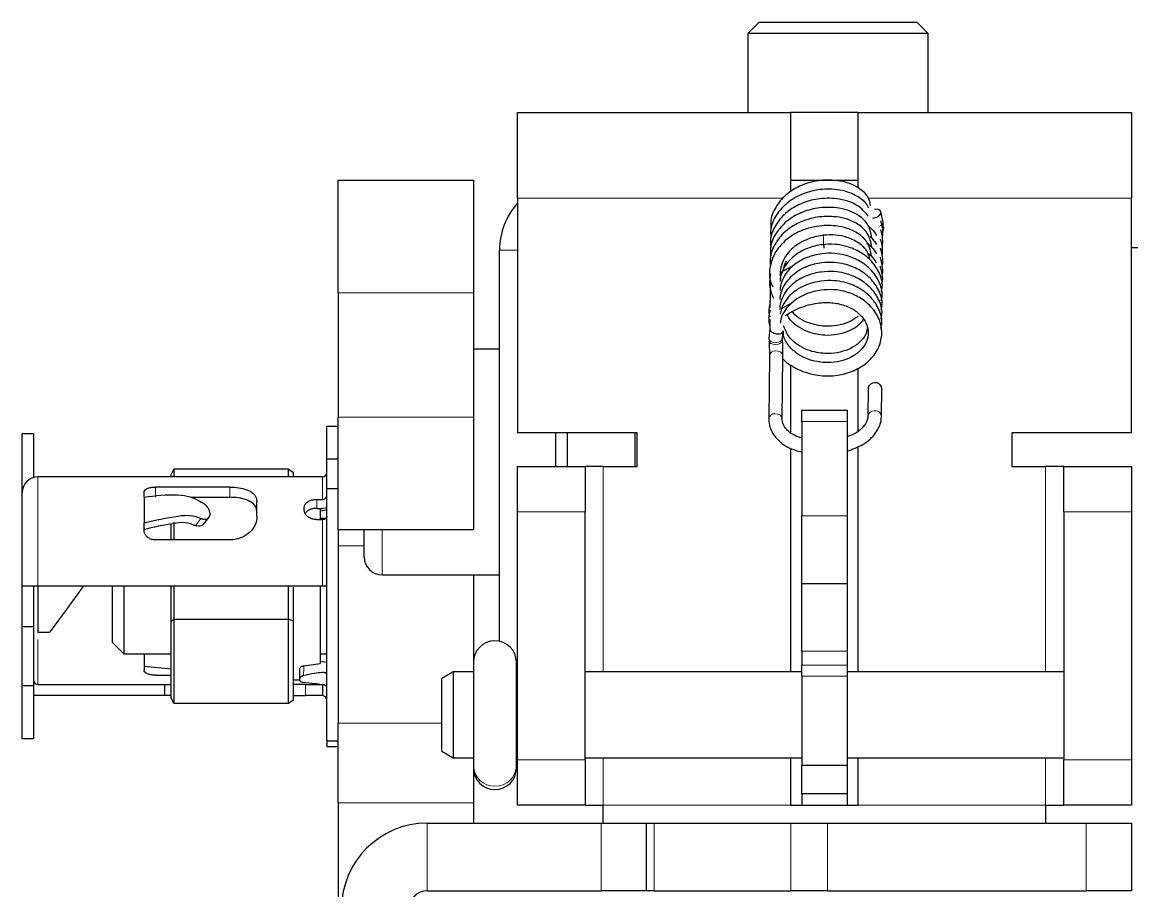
# Model space of a CAD drawing. Header units: millimetres. Extents: x -815 to 1037, y -273 to 1990.
# Drawn here: x -731.24 to -682.07, y -226.94 to -188.44 of the extents above; entities that cross this region are included whole.
import ezdxf

# ---------------------------------------------------------------- set-up
doc = ezdxf.new("R2010")
doc.units = ezdxf.units.MM

msp = doc.modelspace()

# ---------------------------------------------------------------- linework, layer by layer
at = {"color": 7, "linetype": 'Continuous', "lineweight": 25}
for p, q in [((-698.586, -188.436), (-699.086, -188.936)), ((-698.586, -188.436), (-694.782, -188.436)), ((-694.782, -188.436), (-691.586, -188.436)), ((-691.086, -188.936), (-691.586, -188.436)), ((-699.086, -188.936), (-699.086, -192.436)), ((-694.739, -188.936), (-699.086, -188.936)), ((-691.086, -188.936), (-694.739, -188.936)), ((-691.086, -192.436), (-691.086, -188.936)), ((-709.286, -192.436), (-697.186, -192.436)), ((-709.286, -196.236), (-709.286, -192.436)), ((-697.186, -192.436), (-697.186, -195.956)), ((-694.186, -192.436), (-697.186, -192.436)), ((-694.186, -192.436), (-682.086, -192.436)), ((-694.186, -195.778), (-694.186, -192.436)), ((-682.086, -192.436), (-682.086, -196.236)), ((-717.236, -195.436), (-711.236, -195.436)), ((-717.236, -200.436), (-717.236, -195.436)), ((-711.236, -195.436), (-711.236, -200.436)), ((-697.186, -195.436), (-694.186, -195.436)), ((-709.286, -196.236), (-709.286, -206.636)), ((-682.086, -206.636), (-682.086, -196.236)), ((-693.092, -197.295), (-693.188, -196.825)), ((-693.087, -197.373), (-693.092, -197.295)), ((-710.086, -215.873), (-710.086, -198.536)), ((-681.586, -198.436), (-682.086, -198.436)), ((-697.629, -199.538), (-697.11, -199.257)), ((-698.085, -199.996), (-698.099, -200.673)), ((-717.236, -200.436), (-717.236, -205.936)), ((-711.236, -200.436), (-711.236, -205.936)), ((-698.09, -200.399), (-698.103, -201.08)), ((-697.586, -201.125), (-697.069, -200.84)), ((-698.106, -201.998), (-698.147, -202.474)), ((-698.104, -201.608), (-698.11, -202.01)), ((-698.147, -202.474), (-698.143, -202.552)), ((-697.548, -202.44), (-697.521, -202.133)), ((-697.544, -202.519), (-697.548, -202.44)), ((-710.086, -202.936), (-711.236, -202.936)), ((-698.125, -203.234), (-698.157, -206.023)), ((-697.557, -206.03), (-697.525, -203.241)), ((-697.186, -203.624), (-697.186, -206.611)), ((-694.186, -206.539), (-694.186, -203.776)), ((-693.747, -204.652), (-693.761, -205.892)), ((-693.161, -205.899), (-693.147, -204.659)), ((-717.236, -210.936), (-717.236, -205.936)), ((-711.236, -205.936), (-711.236, -210.936)), ((-696.686, -205.636), (-694.686, -205.636)), ((-696.686, -206.136), (-696.686, -205.636)), ((-694.686, -205.636), (-694.686, -206.136)), ((-693.761, -205.88), (-693.761, -205.892)), ((-717.736, -206.336), (-717.236, -206.336)), ((-717.736, -207.804), (-717.736, -206.336)), ((-696.686, -206.136), (-696.686, -210.321)), ((-694.686, -206.136), (-694.686, -210.321)), ((-730.736, -206.678), (-731.236, -206.678)), ((-731.236, -209.286), (-731.236, -206.678)), ((-730.736, -206.678), (-730.736, -208.616)), ((-703.986, -206.636), (-709.286, -206.636)), ((-707.586, -208.136), (-707.586, -206.636)), ((-707.086, -206.636), (-707.086, -208.136)), ((-704.086, -206.636), (-704.086, -208.136)), ((-703.986, -208.136), (-703.986, -206.636)), ((-682.086, -206.636), (-687.386, -206.636)), ((-687.386, -206.636), (-687.386, -208.136)), ((-697.186, -207.322), (-697.186, -217.236)), ((-694.186, -217.236), (-694.186, -207.238)), ((-717.736, -209.114), (-717.736, -207.804)), ((-717.236, -207.804), (-717.736, -207.804)), ((-724.636, -208.49), (-724.521, -208.244)), ((-724.521, -208.244), (-724.521, -208.586)), ((-719.436, -208.244), (-724.521, -208.244)), ((-719.436, -208.586), (-719.436, -208.244)), ((-719.436, -208.244), (-719.236, -208.386)), ((-719.236, -208.386), (-719.236, -208.586)), ((-709.286, -208.136), (-706.286, -208.136)), ((-709.286, -210.136), (-709.286, -208.136)), ((-706.286, -208.136), (-706.286, -210.136)), ((-705.486, -208.136), (-706.286, -208.136)), ((-705.486, -208.136), (-703.986, -208.136)), ((-687.386, -208.136), (-685.886, -208.136)), ((-685.086, -208.136), (-685.886, -208.136)), ((-685.086, -210.136), (-685.086, -208.136)), ((-685.086, -208.136), (-682.086, -208.136)), ((-682.086, -208.136), (-682.086, -210.136)), ((-724.936, -208.586), (-730.536, -208.586)), ((-717.936, -208.586), (-724.936, -208.586)), ((-724.636, -208.586), (-724.636, -208.49)), ((-731.236, -213.436), (-731.236, -209.286)), ((-725.836, -209.488), (-725.836, -209.276)), ((-722.036, -209.041), (-725.336, -209.041)), ((-717.736, -220.294), (-717.736, -209.114)), ((-717.236, -209.114), (-717.736, -209.114)), ((-725.836, -209.488), (-725.836, -210.62)), ((-723.756, -209.494), (-722.036, -209.494)), ((-720.836, -210.363), (-720.836, -209.685)), ((-718.736, -210.067), (-718.736, -209.948)), ((-718.186, -209.589), (-717.936, -209.589)), ((-723.185, -210.675), (-722.953, -210.381)), ((-722.909, -210.215), (-722.909, -210.244)), ((-718.186, -209.985), (-717.936, -209.985)), ((-718.036, -209.985), (-718.036, -210.484)), ((-717.736, -210.06), (-718.036, -210.103)), ((-717.778, -210.436), (-718.036, -210.436)), ((-709.286, -221.136), (-709.286, -210.136)), ((-706.286, -221.136), (-706.286, -210.136)), ((-696.686, -213.321), (-696.686, -210.321)), ((-694.686, -210.321), (-694.686, -213.321)), ((-685.086, -210.136), (-685.086, -221.136)), ((-682.086, -210.136), (-682.086, -221.136)), ((-725.836, -210.944), (-725.836, -210.62)), ((-724.636, -211.387), (-724.636, -210.658)), ((-724.521, -210.597), (-724.521, -211.387)), ((-723.226, -210.719), (-723.189, -210.673)), ((-718.186, -210.484), (-717.936, -210.484)), ((-722.036, -211.387), (-725.336, -211.387)), ((-711.236, -210.936), (-717.236, -210.936)), ((-717.236, -210.936), (-717.236, -211.649)), ((-716.086, -212.136), (-716.086, -210.936)), ((-717.236, -211.649), (-717.236, -219.507)), ((-715.286, -212.936), (-710.086, -212.936)), ((-711.236, -212.936), (-711.236, -216.741)), ((-696.686, -213.321), (-694.686, -213.321)), ((-696.686, -216.321), (-696.686, -213.321)), ((-694.686, -213.321), (-694.686, -216.321)), ((-730.536, -213.436), (-731.236, -213.436)), ((-731.236, -215.242), (-731.236, -213.436)), ((-730.736, -213.436), (-730.736, -215.242)), ((-728.536, -213.436), (-730.536, -213.436)), ((-717.936, -213.436), (-728.536, -213.436)), ((-727.236, -215.936), (-727.236, -213.436)), ((-726.736, -213.436), (-726.736, -216.436)), ((-724.608, -213.436), (-724.636, -213.465)), ((-724.636, -215.005), (-724.636, -213.465)), ((-724.521, -213.436), (-724.521, -214.905)), ((-719.436, -214.905), (-719.436, -213.436)), ((-719.236, -213.483), (-719.236, -214.963)), ((-718.036, -213.436), (-718.036, -216.859)), ((-717.736, -213.436), (-717.936, -213.436)), ((-730.736, -215.242), (-731.236, -215.242)), ((-731.236, -217.852), (-731.236, -215.242)), ((-730.736, -215.242), (-730.736, -217.852)), ((-724.521, -214.905), (-724.636, -215.005)), ((-724.636, -218.382), (-724.636, -215.005)), ((-724.521, -214.905), (-724.521, -218.629)), ((-719.436, -214.905), (-724.521, -214.905)), ((-719.436, -218.629), (-719.436, -214.905)), ((-719.236, -214.963), (-719.436, -214.905)), ((-719.236, -214.963), (-719.236, -218.487)), ((-730.036, -215.486), (-730.536, -215.486)), ((-727.236, -215.936), (-726.736, -216.436)), ((-696.686, -216.321), (-696.686, -216.938)), ((-694.686, -216.321), (-694.686, -216.938)), ((-726.736, -216.436), (-724.636, -216.436)), ((-725.836, -216.436), (-725.836, -216.978)), ((-718.036, -216.436), (-717.736, -216.436)), ((-717.736, -216.813), (-718.036, -216.77)), ((-711.238, -216.802), (-711.238, -221.393)), ((-709.338, -221.393), (-709.338, -216.802)), ((-725.836, -216.978), (-725.836, -217.141)), ((-725.836, -216.978), (-724.636, -217.096)), ((-718.75, -216.959), (-718.036, -216.859)), ((-712.136, -217.236), (-712.636, -217.525)), ((-711.238, -217.236), (-712.136, -217.236)), ((-712.136, -217.236), (-712.136, -221.036)), ((-709.286, -217.236), (-709.338, -217.236)), ((-696.686, -217.236), (-706.286, -217.236)), ((-696.686, -217.421), (-696.686, -216.938)), ((-694.686, -216.938), (-694.686, -217.421)), ((-685.086, -217.236), (-694.686, -217.236)), ((-682.048, -217.236), (-682.086, -217.236)), ((-730.536, -217.786), (-724.936, -217.786)), ((-725.336, -217.379), (-724.636, -217.379)), ((-724.936, -217.786), (-724.936, -218.286)), ((-724.936, -217.786), (-724.636, -217.786)), ((-719.236, -217.586), (-718.936, -217.586)), ((-718.686, -217.786), (-719.236, -217.786)), ((-718.936, -217.599), (-718.936, -217.524)), ((-718.686, -217.786), (-717.936, -217.786)), ((-717.936, -217.786), (-717.936, -218.286)), ((-712.636, -220.748), (-712.636, -217.525)), ((-696.686, -217.421), (-696.686, -221.362)), ((-694.686, -217.421), (-694.686, -221.362)), ((-731.236, -220.194), (-731.236, -217.852)), ((-730.736, -217.852), (-731.236, -217.852)), ((-730.736, -217.852), (-730.736, -220.194)), ((-724.936, -218.286), (-730.536, -218.286)), ((-724.636, -218.286), (-724.936, -218.286)), ((-719.236, -218.286), (-718.686, -218.286)), ((-717.936, -218.286), (-718.686, -218.286)), ((-724.521, -218.629), (-724.636, -218.382)), ((-719.436, -218.629), (-724.521, -218.629)), ((-719.236, -218.487), (-719.436, -218.629)), ((-717.236, -223.042), (-717.236, -219.507)), ((-730.736, -220.194), (-731.236, -220.194)), ((-717.736, -220.294), (-717.236, -220.294)), ((-717.736, -220.294), (-717.736, -220.536)), ((-717.736, -220.536), (-717.236, -220.536)), ((-712.636, -220.748), (-712.136, -221.036)), ((-712.136, -221.036), (-711.238, -221.036)), ((-709.338, -221.036), (-709.286, -221.036)), ((-709.286, -223.136), (-709.286, -221.136)), ((-706.286, -221.036), (-696.686, -221.036)), ((-706.286, -221.136), (-706.286, -223.136)), ((-697.186, -221.036), (-697.186, -223.136)), ((-694.686, -221.036), (-685.086, -221.036)), ((-694.186, -223.136), (-694.186, -221.036)), ((-685.086, -223.136), (-685.086, -221.136)), ((-682.086, -221.036), (-682.048, -221.036)), ((-682.086, -221.136), (-682.086, -223.136)), ((-711.238, -221.393), (-711.238, -221.502)), ((-711.236, -221.563), (-711.236, -223.042)), ((-709.338, -221.502), (-709.338, -221.393)), ((-696.686, -221.362), (-694.686, -221.362)), ((-696.686, -222.636), (-696.686, -221.362)), ((-694.686, -221.362), (-694.686, -222.636)), ((-694.686, -222.636), (-696.686, -222.636)), ((-696.686, -222.636), (-696.686, -223.136)), ((-694.686, -222.636), (-694.686, -223.136)), ((-717.236, -223.042), (-717.236, -227.66)), ((-711.236, -223.042), (-711.236, -223.936)), ((-706.286, -223.136), (-709.286, -223.136)), ((-706.286, -223.136), (-705.486, -223.136)), ((-705.486, -223.936), (-705.486, -223.136)), ((-697.186, -223.136), (-696.686, -223.136)), ((-696.686, -223.136), (-694.686, -223.136)), ((-694.686, -223.136), (-694.186, -223.136)), ((-685.886, -223.136), (-685.886, -223.936)), ((-685.886, -223.136), (-685.086, -223.136)), ((-682.086, -223.136), (-685.086, -223.136)), ((-713.286, -223.936), (-705.586, -223.936)), ((-705.586, -223.936), (-703.586, -223.936)), ((-703.586, -223.936), (-703.586, -226.936)), ((-703.586, -223.936), (-703.225, -223.936)), ((-703.225, -223.936), (-697.183, -223.936)), ((-697.183, -223.936), (-695.545, -223.936)), ((-695.545, -223.936), (-684.086, -223.936)), ((-684.086, -223.936), (-682.086, -223.936)), ((-682.086, -223.936), (-682.086, -226.936)), ((-713.286, -226.936), (-705.586, -226.936)), ((-703.586, -226.936), (-705.586, -226.936)), ((-703.225, -226.936), (-703.586, -226.936)), ((-703.225, -226.936), (-697.183, -226.936)), ((-695.545, -226.936), (-697.183, -226.936)), ((-695.545, -226.936), (-684.086, -226.936)), ((-682.086, -226.936), (-684.086, -226.936))]:
    msp.add_line(p, q, dxfattribs=at)
at = {"color": 8, "linetype": 'Continuous', "lineweight": 18}
for p, q in [((-697.499, -196.236), (-709.286, -196.236)), ((-682.086, -196.236), (-693.737, -196.236)), ((-709.286, -198.536), (-710.086, -198.536)), ((-711.236, -200.436), (-717.236, -200.436)), ((-717.236, -205.936), (-711.236, -205.936)), ((-694.686, -206.136), (-696.686, -206.136)), ((-705.486, -217.236), (-705.486, -208.136)), ((-685.886, -208.136), (-685.886, -217.236)), ((-730.536, -208.586), (-730.536, -213.436)), ((-717.936, -209.589), (-717.936, -208.586)), ((-725.336, -209.041), (-725.336, -209.494)), ((-722.036, -209.494), (-722.036, -209.041)), ((-718.186, -209.589), (-718.186, -209.985)), ((-706.286, -210.136), (-709.286, -210.136)), ((-696.686, -210.321), (-694.686, -210.321)), ((-682.086, -210.136), (-685.086, -210.136)), ((-717.936, -213.436), (-717.936, -210.484)), ((-715.286, -210.936), (-715.286, -212.936)), ((-716.086, -211.649), (-717.236, -211.649)), ((-730.536, -215.796), (-730.536, -217.786)), ((-694.686, -216.321), (-696.686, -216.321)), ((-696.686, -216.938), (-694.686, -216.938)), ((-718.686, -218.286), (-718.686, -217.786)), ((-694.686, -217.421), (-696.686, -217.421)), ((-717.236, -219.507), (-712.636, -219.507)), ((-709.286, -221.136), (-706.286, -221.136)), ((-705.486, -223.136), (-705.486, -221.036)), ((-685.886, -221.036), (-685.886, -223.136)), ((-685.086, -221.136), (-682.086, -221.136)), ((-711.236, -223.042), (-717.236, -223.042)), ((-697.186, -223.136), (-705.486, -223.136)), ((-685.886, -223.136), (-694.186, -223.136)), ((-713.286, -226.936), (-713.286, -223.936)), ((-705.586, -226.936), (-705.586, -223.936)), ((-703.225, -223.936), (-703.225, -226.936)), ((-697.183, -226.936), (-697.183, -223.936)), ((-695.545, -223.936), (-695.545, -226.936)), ((-684.086, -226.936), (-684.086, -223.936))]:
    msp.add_line(p, q, dxfattribs=at)
at = {"color": 7, "linetype": 'Continuous', "lineweight": 25, "flags": 128}
for points in [[(-693.561, -197.118), (-693.473, -197.111), (-693.362, -197.073), (-693.268, -197.013), (-693.204, -196.939), (-693.181, -196.864), (-693.203, -196.797), (-693.265, -196.75), (-693.358, -196.73), (-693.468, -196.739), (-693.468, -196.739)], [(-717.736, -209.962), (-717.8, -209.975), (-717.936, -209.985)], [(-717.736, -210.362), (-717.74, -210.386), (-717.751, -210.409), (-717.77, -210.43), (-717.795, -210.448), (-717.825, -210.463), (-717.86, -210.475), (-717.897, -210.482), (-717.936, -210.484)], [(-730.536, -218.286), (-730.673, -218.273), (-730.736, -218.257)]]:
    msp.add_lwpolyline(points, dxfattribs=at)
at = {"color": 8, "linetype": 'Continuous', "lineweight": 18, "flags": 128}
for points in [[(-698.147, -202.474), (-698.125, -202.536), (-698.061, -202.595), (-697.964, -202.632), (-697.85, -202.643)], [(-698.143, -202.552), (-698.121, -202.615), (-698.057, -202.673), (-697.96, -202.711), (-697.845, -202.721)], [(-697.85, -202.643), (-697.735, -202.625), (-697.637, -202.582), (-697.571, -202.52), (-697.548, -202.448), (-697.548, -202.441)], [(-697.845, -202.721), (-697.73, -202.704), (-697.633, -202.661), (-697.567, -202.598), (-697.543, -202.526), (-697.544, -202.519)], [(-697.838, -203.002), (-697.722, -203.017), (-697.622, -203.065), (-697.553, -203.139), (-697.525, -203.228), (-697.525, -203.241)], [(-697.87, -205.792), (-697.755, -205.806), (-697.654, -205.854), (-697.585, -205.929), (-697.557, -206.018), (-697.557, -206.028)]]:
    msp.add_lwpolyline(points, dxfattribs=at)
at = {"color": 7, "linetype": 'Continuous', "lineweight": 25}
for centre, radius, start, end in [((-706.986, -198.536), 3.1, 137.8966, 180), ((-694.679, -198.277), 1.046, 179.973, 189.7354), ((-693.481, -204.688), 0.269, 85.5691, 172.3026), ((-693.419, -204.691), 0.273, 6.6151, 98.7402), ((-717.936, -208.386), 0.2, 270, 0), ((-730.536, -209.286), 0.7, 90, 180), ((-717.918, -209.407), 0.183, 264.1876, 352.6661), ((-715.286, -212.136), 0.8, 180, 270), ((-710.288, -216.802), 0.95, 0, 180), ((-717.836, -216.517), 0.0996, 3.9279, 54.4668), ((-730.536, -217.586), 0.2, 180, 270), ((-717.936, -218.486), 0.2, 0, 90), ((-710.288, -221.502), 0.95, 180, 0), ((-713.286, -227.736), 3.8, 90, 180), ((-713.286, -227.736), 0.8, 90, 180)]:
    msp.add_arc(centre, radius, start, end, dxfattribs=at)
at = {"color": 8, "linetype": 'Continuous', "lineweight": 18}
for centre, radius, start, end in [((-693.286, -197.28), 0.194, 281.1668, 355.7803), ((-693.235, -197.376), 0.147, 305.3795, 0.9915), ((-689.936, -197.971), 5.797, 179.2385, 183.0182), ((-697.859, -203.27), 0.269, 85.5691, 172.3026), ((-697.891, -206.059), 0.269, 85.5707, 172.2847), ((-693.494, -205.931), 0.272, 85.8485, 169.1064), ((-693.433, -205.93), 0.273, 6.6252, 98.7392), ((-710.31, -221.371), 0.929, 181.3842, 271.3203), ((-710.267, -221.371), 0.929, 268.6797, 358.6158)]:
    msp.add_arc(centre, radius, start, end, dxfattribs=at)
at = {"color": 7, "linetype": 'Continuous', "lineweight": 25}
for points, knots in [([(-693.64, -196.554), (-693.665, -196.444), (-693.73, -196.151), (-694.092, -195.809), (-694.591, -195.559), (-695.223, -195.421), (-695.954, -195.431), (-696.717, -195.644), (-697.361, -196.024), (-697.835, -196.559), (-698.09, -197.115), (-698.068, -197.476), (-698.06, -197.608)], [0, 0, 0, 0, 0.063333, 0.16851, 0.262688, 0.342003, 0.46736, 0.58109, 0.694609, 0.810179, 0.930447, 1, 1, 1, 1]), ([(-693.737, -196.658), (-693.74, -196.65), (-693.795, -196.464), (-694.11, -196.214), (-694.599, -195.96), (-695.233, -195.824), (-695.963, -195.834), (-696.726, -196.049), (-697.369, -196.43), (-697.84, -196.966), (-698.089, -197.497), (-698.071, -197.831), (-698.065, -197.936)], [0, 0, 0, 0, 0.004993, 0.1184, 0.219918, 0.305422, 0.440621, 0.56324, 0.685592, 0.810243, 0.939925, 1, 1, 1, 1]), ([(-693.585, -197.99), (-693.625, -197.796), (-693.703, -197.418), (-694.114, -197.009), (-694.62, -196.764), (-695.251, -196.628), (-695.983, -196.642), (-696.745, -196.858), (-697.386, -197.242), (-697.856, -197.779), (-698.107, -198.334), (-698.083, -198.692), (-698.074, -198.822)], [0, 0, 0, 0, 0.105289, 0.205903, 0.295917, 0.37175, 0.491758, 0.600525, 0.708989, 0.819647, 0.934706, 1, 1, 1, 1]), ([(-693.756, -197.03), (-693.873, -196.883), (-694.095, -196.602), (-694.613, -196.364), (-695.241, -196.225), (-695.974, -196.238), (-696.736, -196.453), (-697.377, -196.836), (-697.849, -197.373), (-698.101, -197.928), (-698.078, -198.287), (-698.069, -198.417)], [0, 0, 0, 0, 0.111414, 0.212113, 0.296936, 0.431116, 0.552769, 0.67412, 0.797839, 0.926514, 1, 1, 1, 1]), ([(-693.59, -198.393), (-693.63, -198.198), (-693.71, -197.819), (-694.123, -197.41), (-694.629, -197.165), (-695.261, -197.031), (-695.993, -197.045), (-696.754, -197.263), (-697.394, -197.648), (-697.863, -198.186), (-698.112, -198.74), (-698.087, -199.098), (-698.079, -199.226)], [0, 0, 0, 0, 0.105884, 0.20648, 0.296453, 0.37226, 0.492276, 0.601015, 0.709415, 0.82009, 0.935131, 1, 1, 1, 1]), ([(-693.595, -198.796), (-693.636, -198.6), (-693.716, -198.22), (-694.131, -197.811), (-694.638, -197.567), (-695.271, -197.433), (-696.002, -197.449), (-696.764, -197.668), (-697.4, -198.054), (-697.88, -198.593), (-698.121, -199.237), (-698.151, -199.794), (-698.017, -200.086), (-697.979, -200.168)], [0, 0, 0, 0, 0.097442, 0.189485, 0.271783, 0.341134, 0.450972, 0.550456, 0.6496, 0.750897, 0.856158, 0.95975, 1, 1, 1, 1]), ([(-693.737, -197.47), (-693.689, -197.51), (-693.535, -197.636), (-693.439, -197.787), (-693.374, -197.889)], [0, 0, 0, 0, 0.318089, 1, 1, 1, 1]), ([(-693.118, -198.399), (-693.107, -198.274), (-693.084, -198.022), (-693.156, -197.771), (-693.193, -197.644)], [0, 0, 0, 0, 0.492215, 1, 1, 1, 1]), ([(-693.112, -197.936), (-693.103, -197.833), (-693.083, -197.6), (-693.15, -197.37), (-693.188, -197.241)], [0, 0, 0, 0, 0.443375, 1, 1, 1, 1]), ([(-693.105, -197.726), (-693.1, -197.717), (-693.086, -197.694), (-693.075, -197.657), (-693.068, -197.623), (-693.064, -197.592), (-693.062, -197.563), (-693.061, -197.533), (-693.061, -197.519)], [0, 0, 0, 0, 0.097418, 0.258661, 0.384306, 0.517978, 0.767153, 1, 1, 1, 1]), ([(-693.076, -197.515), (-693.076, -197.515), (-693.076, -197.515), (-693.079, -197.494), (-693.083, -197.449), (-693.086, -197.399), (-693.087, -197.373)], [0, 0, 0, 0, 0.09133, 0.306343, 0.65458, 1, 1, 1, 1]), ([(-695.733, -197.892), (-695.75, -197.894), (-695.987, -197.91), (-696.473, -198.04), (-697.019, -198.352), (-697.381, -198.744), (-697.579, -199.11), (-697.662, -199.498), (-697.643, -199.723), (-697.634, -199.837)], [0, 0, 0, 0, 0.015165, 0.21726, 0.450342, 0.58255, 0.720623, 0.859229, 1, 1, 1, 1]), ([(-693.672, -198.972), (-693.7, -198.855), (-693.771, -198.557), (-694.143, -198.212), (-694.647, -197.971), (-695.186, -197.846), (-695.548, -197.867), (-695.73, -197.877)], [0, 0, 0, 0, 0.157097, 0.403865, 0.624444, 0.81035, 1, 1, 1, 1]), ([(-693.668, -197.936), (-693.646, -197.955), (-693.52, -198.061), (-693.443, -198.188), (-693.379, -198.292)], [0, 0, 0, 0, 0.174816, 1, 1, 1, 1]), ([(-693.122, -198.802), (-693.111, -198.676), (-693.089, -198.423), (-693.161, -198.173), (-693.197, -198.047)], [0, 0, 0, 0, 0.497485, 1, 1, 1, 1]), ([(-693.166, -200.392), (-693.148, -200.313), (-693.082, -200.024), (-693.235, -199.522), (-693.603, -198.982), (-694.142, -198.58), (-694.702, -198.356), (-695.256, -198.266), (-695.823, -198.282), (-696.483, -198.44), (-697.027, -198.758), (-697.39, -199.151), (-697.581, -199.514), (-697.654, -199.79), (-697.649, -199.914), (-697.649, -199.924)], [0, 0, 0, 0, 0.0423085, 0.1541496, 0.2638005, 0.3626205, 0.4601099, 0.525142, 0.6056854, 0.6987441, 0.8061459, 0.8670556, 0.9306563, 0.9944906, 1, 1, 1, 1]), ([(-693.808, -198.221), (-693.739, -198.277), (-693.561, -198.419), (-693.451, -198.591), (-693.383, -198.695)], [0, 0, 0, 0, 0.391046, 1, 1, 1, 1]), ([(-693.127, -199.205), (-693.127, -199.205), (-693.079, -199.084), (-693.109, -198.822), (-693.171, -198.574), (-693.202, -198.45)], [0, 0, 0, 0, 0.000172, 0.502667, 1, 1, 1, 1]), ([(-693.175, -201.195), (-693.157, -201.114), (-693.092, -200.823), (-693.248, -200.32), (-693.618, -199.782), (-694.16, -199.381), (-694.721, -199.159), (-695.276, -199.071), (-695.843, -199.089), (-696.502, -199.249), (-697.045, -199.568), (-697.407, -199.963), (-697.595, -200.326), (-697.667, -200.599), (-697.662, -200.72), (-697.661, -200.726)], [0, 0, 0, 0, 0.043237, 0.1552257, 0.2649495, 0.3638258, 0.4614723, 0.5265782, 0.6071782, 0.7002566, 0.8078339, 0.8688208, 0.9324793, 0.9963487, 1, 1, 1, 1]), ([(-693.171, -200.793), (-693.153, -200.713), (-693.087, -200.424), (-693.242, -199.921), (-693.61, -199.382), (-694.151, -198.981), (-694.712, -198.757), (-695.266, -198.668), (-695.833, -198.685), (-696.492, -198.845), (-697.036, -199.163), (-697.398, -199.557), (-697.588, -199.92), (-697.661, -200.195), (-697.655, -200.317), (-697.655, -200.325)], [0, 0, 0, 0, 0.042773, 0.154687, 0.264374, 0.363222, 0.46079, 0.525858, 0.60643, 0.699498, 0.806987, 0.867935, 0.931565, 0.995417, 1, 1, 1, 1]), ([(-697.488, -199.461), (-697.488, -199.374), (-697.488, -199.22), (-697.401, -199.084), (-697.363, -199.025)], [0, 0, 0, 0, 0.563743, 1, 1, 1, 1]), ([(-693.774, -198.657), (-693.719, -198.701), (-693.556, -198.833), (-693.455, -198.992), (-693.388, -199.098)], [0, 0, 0, 0, 0.334031, 1, 1, 1, 1]), ([(-693.131, -199.605), (-693.131, -199.605), (-693.084, -199.484), (-693.114, -199.223), (-693.176, -198.975), (-693.207, -198.853)], [0, 0, 0, 0, 0.0025156, 0.5064234, 1, 1, 1, 1]), ([(-698.081, -199.593), (-698.111, -199.82), (-698.161, -200.191), (-698.005, -200.539), (-697.945, -200.673)], [0, 0, 0, 0, 0.612736, 1, 1, 1, 1]), ([(-693.18, -201.597), (-693.162, -201.515), (-693.097, -201.223), (-693.254, -200.719), (-693.626, -200.182), (-694.169, -199.782), (-694.73, -199.561), (-695.286, -199.473), (-695.853, -199.492), (-696.511, -199.653), (-697.054, -199.974), (-697.415, -200.368), (-697.604, -200.733), (-697.675, -201.019), (-697.667, -201.151), (-697.666, -201.169)], [0, 0, 0, 0, 0.0433643, 0.1545619, 0.2634749, 0.3616169, 0.4585878, 0.5232278, 0.6032337, 0.6956034, 0.8024385, 0.8629931, 0.9261889, 0.9895827, 1, 1, 1, 1]), ([(-693.15, -200.041), (-693.145, -200.029), (-693.09, -199.895), (-693.117, -199.624), (-693.18, -199.377), (-693.211, -199.256)], [0, 0, 0, 0, 0.051584, 0.533192, 1, 1, 1, 1]), ([(-693.185, -201.998), (-693.167, -201.916), (-693.102, -201.623), (-693.261, -201.118), (-693.634, -200.581), (-694.177, -200.183), (-694.74, -199.962), (-695.296, -199.876), (-695.863, -199.895), (-696.52, -200.058), (-697.065, -200.379), (-697.419, -200.773), (-697.601, -201.098), (-697.633, -201.304), (-697.646, -201.384)], [0, 0, 0, 0, 0.04529, 0.16028, 0.272871, 0.374324, 0.474616, 0.541455, 0.624163, 0.719631, 0.830128, 0.892746, 0.958084, 1, 1, 1, 1]), ([(-697.526, -203.356), (-697.521, -203.362), (-697.415, -203.496), (-697.028, -203.749), (-696.386, -204.041), (-695.587, -204.147), (-694.825, -204.061), (-694.125, -203.788), (-693.562, -203.344), (-693.209, -202.771), (-693.105, -202.14), (-693.258, -201.519), (-693.644, -200.981), (-694.186, -200.583), (-694.749, -200.364), (-695.305, -200.278), (-695.872, -200.299), (-696.53, -200.462), (-697.074, -200.785), (-697.427, -201.179), (-697.606, -201.499), (-697.637, -201.698), (-697.649, -201.772)], [0, 0, 0, 0, 0.002052, 0.044802, 0.111657, 0.171853, 0.231635, 0.292253, 0.355355, 0.417763, 0.478389, 0.541427, 0.60313, 0.658728, 0.713717, 0.750355, 0.795682, 0.847989, 0.908576, 0.942903, 0.978714, 1, 1, 1, 1]), ([(-698.095, -200.802), (-698.141, -201.035), (-698.188, -201.27), (-698.105, -201.492), (-698.104, -201.494)], [0, 0, 0, 0, 0.989365, 1, 1, 1, 1]), ([(-697.422, -201.437), (-697.275, -201.35), (-696.903, -201.13), (-696.365, -200.943), (-695.849, -200.87), (-695.425, -200.852), (-694.93, -200.923), (-694.411, -201.14), (-694.012, -201.466), (-693.774, -201.864), (-693.721, -202.289), (-693.849, -202.707), (-694.152, -203.075), (-694.596, -203.349), (-695.118, -203.507), (-695.607, -203.538), (-696.056, -203.485), (-696.47, -203.367), (-696.903, -203.145), (-697.281, -202.792), (-697.514, -202.421), (-697.508, -202.18), (-697.506, -202.118)], [0, 0, 0, 0, 0.055596, 0.140078, 0.172952, 0.200821, 0.255696, 0.31011, 0.365013, 0.421726, 0.477431, 0.531435, 0.587776, 0.643286, 0.693678, 0.74371, 0.77672, 0.816999, 0.86302, 0.916065, 0.978165, 1, 1, 1, 1]), ([(-698.099, -201.205), (-698.146, -201.439), (-698.193, -201.676), (-698.109, -201.898), (-698.108, -201.9)], [0, 0, 0, 0, 0.991326, 1, 1, 1, 1]), ([(-693.972, -201.619), (-694.033, -201.703), (-694.186, -201.911), (-694.596, -202.144), (-695.114, -202.301), (-695.606, -202.329), (-696.054, -202.274), (-696.469, -202.154), (-696.89, -201.928), (-697.212, -201.665), (-697.306, -201.455), (-697.335, -201.389)], [0, 0, 0, 0, 0.094733, 0.237213, 0.366555, 0.495159, 0.579947, 0.683338, 0.801381, 0.937753, 1, 1, 1, 1]), ([(-694.186, -201.469), (-694.324, -201.564), (-694.591, -201.749), (-695.116, -201.897), (-695.604, -201.926), (-696.054, -201.871), (-696.464, -201.748), (-696.857, -201.554), (-697.044, -201.362), (-697.128, -201.274)], [0, 0, 0, 0, 0.171989, 0.333668, 0.4945, 0.600509, 0.729751, 0.877272, 1, 1, 1, 1]), ([(-698.101, -202), (-698.104, -202.007), (-698.117, -202.037), (-698.092, -202.098), (-698.03, -202.169), (-697.932, -202.226), (-697.854, -202.243), (-697.816, -202.252)], [0, 0, 0, 0, 0.077645, 0.308234, 0.538823, 0.769411, 1, 1, 1, 1]), ([(-693.786, -202.017), (-693.808, -202.111), (-693.863, -202.346), (-694.154, -202.674), (-694.593, -202.948), (-695.117, -203.105), (-695.607, -203.135), (-696.055, -203.082), (-696.47, -202.963), (-696.897, -202.74), (-697.297, -202.388), (-697.427, -202.07), (-697.497, -201.898)], [0, 0, 0, 0, 0.076825, 0.193273, 0.307965, 0.41208, 0.515503, 0.583722, 0.666946, 0.762009, 0.871666, 1, 1, 1, 1]), ([(-698.143, -202.552), (-698.14, -202.604), (-698.135, -202.707), (-698.129, -202.894), (-698.125, -203.066), (-698.124, -203.177), (-698.125, -203.223), (-698.125, -203.234)], [0, 0, 0, 0, 0.24166, 0.475271, 0.711669, 0.92868, 1, 1, 1, 1]), ([(-697.816, -202.252), (-697.777, -202.255), (-697.7, -202.26), (-697.602, -202.231), (-697.536, -202.184), (-697.527, -202.141), (-697.523, -202.122)], [0, 0, 0, 0, 0.2628641, 0.5257283, 0.7885924, 1, 1, 1, 1]), ([(-697.525, -203.241), (-697.525, -203.194), (-697.524, -203.096), (-697.528, -202.9), (-697.535, -202.692), (-697.541, -202.577), (-697.544, -202.519)], [0, 0, 0, 0, 0.243086, 0.500781, 0.748307, 1, 1, 1, 1]), ([(-693.761, -205.892), (-693.767, -205.95), (-693.784, -206.116), (-693.978, -206.409), (-694.314, -206.686), (-694.599, -206.781), (-694.686, -206.81)], [0, 0, 0, 0, 0.186073, 0.531266, 0.856526, 1, 1, 1, 1]), ([(-694.686, -207.458), (-694.438, -207.365), (-693.919, -207.171), (-693.398, -206.682), (-693.182, -206.223), (-693.166, -205.964), (-693.161, -205.899)], [0, 0, 0, 0, 0.296749, 0.621112, 0.904633, 1, 1, 1, 1]), ([(-698.157, -206.023), (-698.147, -206.144), (-698.121, -206.457), (-697.827, -206.919), (-697.33, -207.309), (-696.882, -207.436), (-696.686, -207.492)], [0, 0, 0, 0, 0.178356, 0.465165, 0.765567, 1, 1, 1, 1]), ([(-696.686, -206.866), (-696.802, -206.829), (-697.115, -206.729), (-697.427, -206.447), (-697.55, -206.202), (-697.556, -206.064), (-697.557, -206.03)], [0, 0, 0, 0, 0.20072, 0.544447, 0.889913, 1, 1, 1, 1]), ([(-725.836, -209.276), (-725.831, -209.247), (-725.82, -209.19), (-725.734, -209.121), (-725.608, -209.07), (-725.467, -209.044), (-725.374, -209.042), (-725.336, -209.041)], [0, 0, 0, 0, 0.214373, 0.428779, 0.642592, 0.856666, 1, 1, 1, 1]), ([(-725.836, -209.488), (-725.338, -209.425), (-724.666, -209.34), (-723.772, -209.446), (-723.467, -209.618), (-723.312, -209.705)], [0, 0, 0, 0, 0.587693, 0.790818, 1, 1, 1, 1]), ([(-722.036, -209.041), (-721.901, -209.046), (-721.632, -209.057), (-721.273, -209.148), (-721.003, -209.297), (-720.857, -209.485), (-720.843, -209.626), (-720.836, -209.685)], [0, 0, 0, 0, 0.213238, 0.42649, 0.63916, 0.849598, 1, 1, 1, 1]), ([(-722.909, -210.215), (-722.914, -210.174), (-722.923, -210.09), (-722.999, -209.955), (-723.11, -209.831), (-723.222, -209.749), (-723.292, -209.715), (-723.312, -209.705)], [0, 0, 0, 0, 0.225883, 0.451767, 0.67765, 0.903524, 1, 1, 1, 1]), ([(-720.836, -210.154), (-720.848, -210.069), (-720.873, -209.898), (-721.071, -209.703), (-721.367, -209.571), (-721.706, -209.504), (-721.937, -209.497), (-722.036, -209.494)], [0, 0, 0, 0, 0.212376, 0.424979, 0.633479, 0.843609, 1, 1, 1, 1]), ([(-718.736, -209.948), (-718.73, -209.906), (-718.718, -209.821), (-718.624, -209.714), (-718.485, -209.635), (-718.33, -209.594), (-718.228, -209.59), (-718.186, -209.589)], [0, 0, 0, 0, 0.214305, 0.42865, 0.642279, 0.856223, 1, 1, 1, 1]), ([(-725.836, -210.62), (-725.338, -210.511), (-724.666, -210.366), (-723.772, -210.255), (-723.467, -210.377), (-723.312, -210.438)], [0, 0, 0, 0, 0.587693, 0.790818, 1, 1, 1, 1]), ([(-723.312, -210.438), (-723.264, -210.45), (-723.166, -210.474), (-723.042, -210.454), (-722.952, -210.394), (-722.913, -210.316), (-722.91, -210.26), (-722.909, -210.244)], [0, 0, 0, 0, 0.225867, 0.451734, 0.677598, 0.903479, 1, 1, 1, 1]), ([(-720.836, -210.363), (-720.849, -210.469), (-720.873, -210.682), (-721.073, -210.988), (-721.371, -211.228), (-721.71, -211.365), (-721.94, -211.38), (-722.036, -211.387)], [0, 0, 0, 0, 0.2128333, 0.4258501, 0.6355415, 0.8465873, 1, 1, 1, 1]), ([(-718.186, -210.484), (-718.248, -210.479), (-718.372, -210.469), (-718.537, -210.395), (-718.661, -210.287), (-718.727, -210.171), (-718.734, -210.096), (-718.736, -210.067)], [0, 0, 0, 0, 0.214393, 0.428789, 0.643061, 0.856854, 1, 1, 1, 1]), ([(-718.186, -209.985), (-718.248, -209.989), (-718.372, -209.996), (-718.535, -210.055), (-718.648, -210.129), (-718.68, -210.19), (-718.692, -210.212)], [0, 0, 0, 0, 0.28124, 0.562484, 0.843527, 1, 1, 1, 1]), ([(-725.836, -210.91), (-725.407, -210.812), (-724.816, -210.678), (-724.002, -210.564), (-723.71, -210.684), (-723.563, -210.745)], [0, 0, 0, 0, 0.56666, 0.780905, 1, 1, 1, 1]), ([(-723.226, -210.719), (-723.233, -210.724), (-723.268, -210.75), (-723.353, -210.777), (-723.467, -210.773), (-723.54, -210.752), (-723.563, -210.745)], [0, 0, 0, 0, 0.088696, 0.457739, 0.826694, 1, 1, 1, 1]), ([(-725.336, -211.387), (-725.392, -211.382), (-725.505, -211.372), (-725.655, -211.294), (-725.768, -211.181), (-725.828, -211.057), (-725.834, -210.977), (-725.836, -210.944)], [0, 0, 0, 0, 0.214445, 0.428893, 0.643239, 0.857188, 1, 1, 1, 1]), ([(-730.536, -213.436), (-730.536, -213.831), (-730.536, -214.536), (-730.536, -215.196), (-730.536, -215.486)], [0, 0, 0, 0, 0.559866, 1, 1, 1, 1]), ([(-728.536, -213.436), (-728.816, -213.831), (-729.316, -214.536), (-729.816, -215.196), (-730.036, -215.486)], [0, 0, 0, 0, 0.559911, 1, 1, 1, 1]), ([(-725.336, -217.379), (-725.392, -217.377), (-725.505, -217.372), (-725.655, -217.335), (-725.768, -217.277), (-725.828, -217.209), (-725.834, -217.161), (-725.836, -217.141)], [0, 0, 0, 0, 0.214385, 0.428772, 0.643033, 0.856802, 1, 1, 1, 1]), ([(-718.936, -217.092), (-718.934, -217.079), (-718.928, -217.053), (-718.895, -217.017), (-718.868, -216.998), (-718.859, -216.991)], [0, 0, 0, 0, 0.404591, 0.809176, 1, 1, 1, 1]), ([(-718.936, -217.524), (-718.936, -217.497), (-718.936, -217.426), (-718.936, -217.312), (-718.936, -217.195), (-718.936, -217.122), (-718.936, -217.092)], [0, 0, 0, 0, 0.190015, 0.497902, 0.793065, 1, 1, 1, 1]), ([(-718.859, -216.991), (-718.846, -216.986), (-718.814, -216.971), (-718.774, -216.964), (-718.75, -216.959)], [0, 0, 0, 0, 0.40435, 1, 1, 1, 1]), ([(-717.736, -217.414), (-717.737, -217.396), (-717.739, -217.36), (-717.756, -217.313), (-717.794, -217.267), (-717.871, -217.265), (-718.032, -217.268), (-718.344, -217.301), (-718.614, -217.366), (-718.779, -217.405)], [0, 0, 0, 0, 0.052051, 0.100621, 0.143629, 0.208426, 0.277664, 0.558659, 1, 1, 1, 1]), ([(-718.779, -217.405), (-718.802, -217.412), (-718.851, -217.427), (-718.905, -217.462), (-718.933, -217.495), (-718.935, -217.516), (-718.936, -217.524)], [0, 0, 0, 0, 0.266331, 0.548449, 0.829136, 1, 1, 1, 1]), ([(-718.936, -217.599), (-718.934, -217.611), (-718.929, -217.637), (-718.888, -217.669), (-718.834, -217.688), (-718.794, -217.694), (-718.779, -217.697)], [0, 0, 0, 0, 0.266311, 0.549123, 0.829777, 1, 1, 1, 1]), ([(-718.044, -217.786), (-718.122, -217.777), (-718.373, -217.745), (-718.613, -217.717), (-718.779, -217.697)], [0, 0, 0, 0, 0.313457, 1, 1, 1, 1]), ([(-717.736, -217.974), (-717.737, -217.955), (-717.739, -217.919), (-717.756, -217.869), (-717.793, -217.82), (-717.864, -217.809), (-717.911, -217.803), (-717.936, -217.8)], [0, 0, 0, 0, 0.1953018, 0.3775407, 0.5389091, 0.7613833, 1, 1, 1, 1])]:
    msp.add_open_spline(points, degree=3, knots=knots, dxfattribs=at)
at = {"color": 8, "linetype": 'Continuous', "lineweight": 18}
for points, knots in [([(-723.563, -210.745), (-723.542, -210.72), (-723.5, -210.669), (-723.433, -210.586), (-723.37, -210.509), (-723.328, -210.458), (-723.312, -210.438)], [0, 0, 0, 0, 0.246022, 0.497638, 0.810556, 1, 1, 1, 1]), ([(-718.75, -216.959), (-718.752, -216.994), (-718.755, -217.071), (-718.762, -217.191), (-718.77, -217.306), (-718.776, -217.377), (-718.779, -217.405), (-718.779, -217.405)], [0, 0, 0, 0, 0.23003, 0.514952, 0.811013, 0.999883, 1, 1, 1, 1])]:
    msp.add_open_spline(points, degree=3, knots=knots, dxfattribs=at)

doc.saveas('drawing.dxf')
